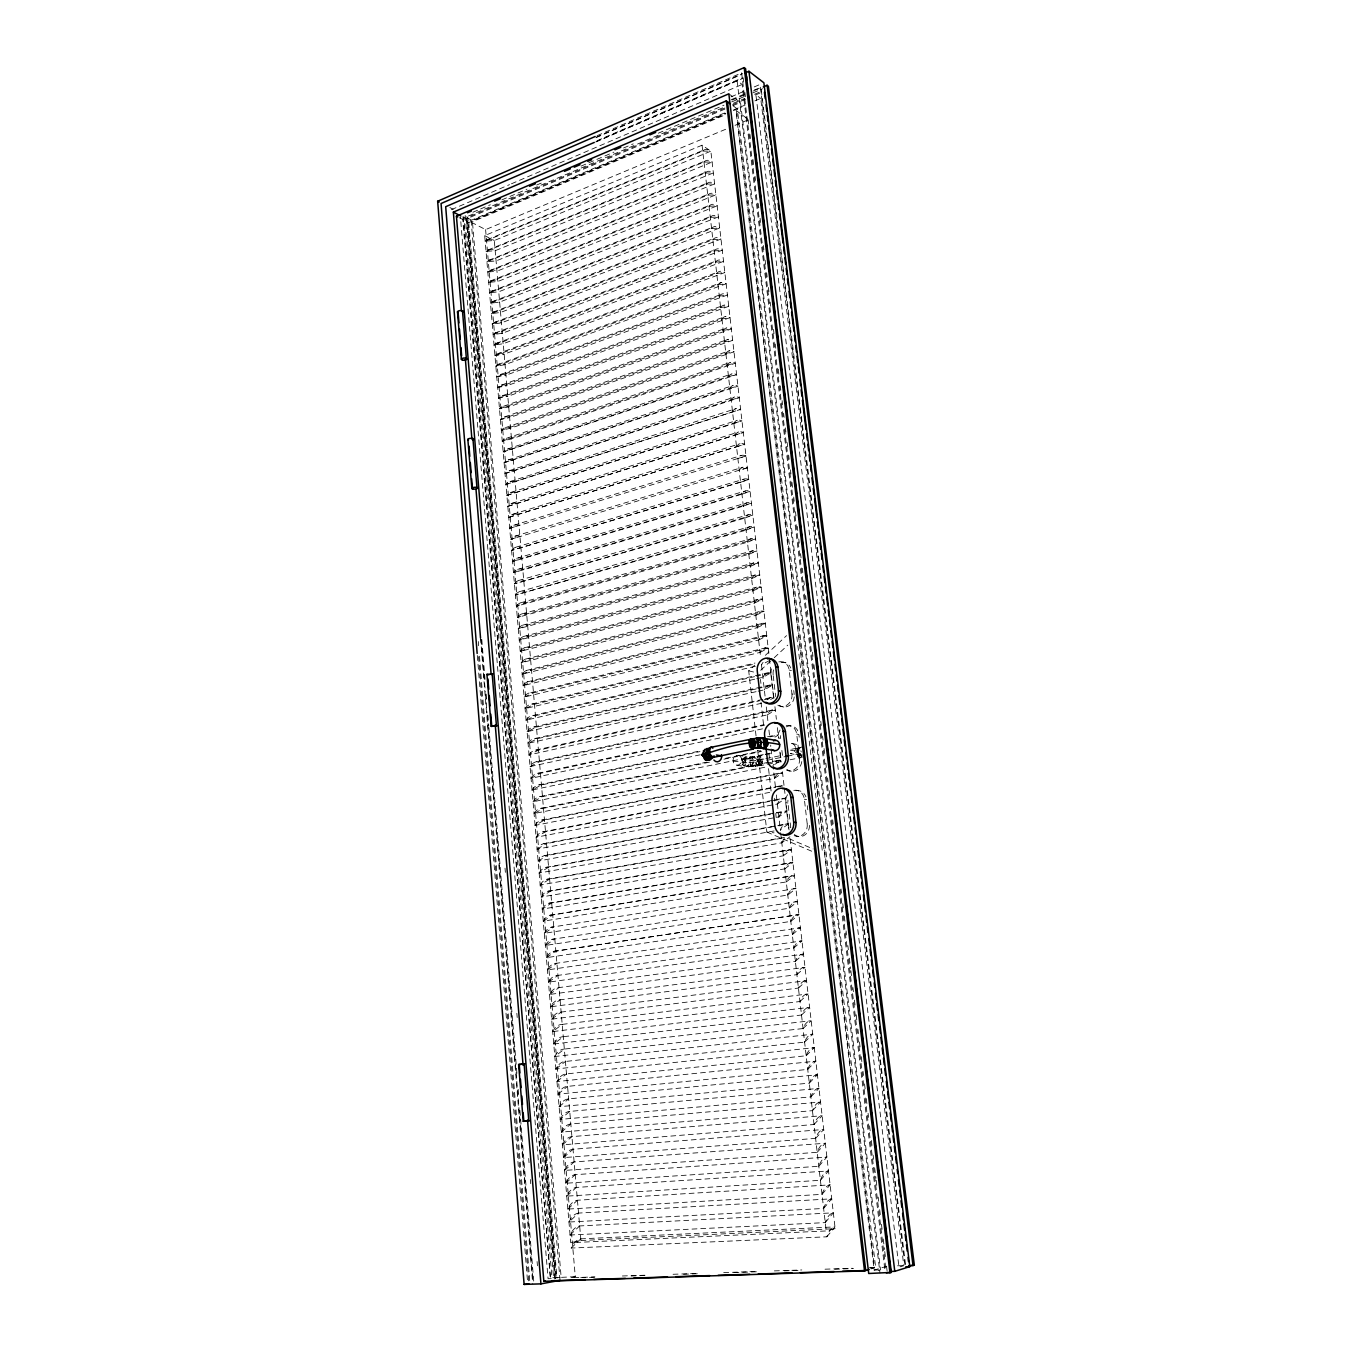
<?xml version="1.0" encoding="UTF-8"?>
<svg xmlns="http://www.w3.org/2000/svg" width="1352" height="1352" viewBox="0 0 1352 1352"><rect width="100%" height="100%" fill="white"/><g stroke="black" fill="none" stroke-linecap="round" stroke-linejoin="round"><path stroke-width="0.75" stroke-dasharray="5 3.75" d="M801.178 756.664L799.623 757.779A5.036 2.349 78.2 0 1 797.714 756.022L796.903 749.042A5.036 2.349 78.2 0 1 798.457 747.926L795.466 747.605A5.104 4.445 -79.8 0 0 789.331 743.921M761.379 765.57L762.697 761.176L760.331 756.157L748.095 758.573L745.29 756.782C733.359 766.601 752.101 769.102 758.827 763.88L757.796 765.942L747.166 766.618L743.245 757.864L744.192 766.314L746.203 757.999L750.191 756.934L757.762 757.931L756.393 764.15L757.796 765.942L765.469 764.742M751.797 760.821L752.253 756.934L755.599 760.585M752.456 766.567L753.115 762.46L755.464 766.432L754.332 764.962L752.456 766.567L750.022 766.33M733.122 761.091L747.318 762.832L748.095 758.573M790.345 750.123L797.815 751.526L801.618 756.292L798.102 752.777L798.102 748.94A5.053 4.411 -79.8 0 1 799.505 746.794M742.434 764.843L743.245 762.612L741.893 759.976M751.239 766.229L749.245 758.472L750.191 756.934L749.785 763.356L751.239 766.229L753.486 760.855L752.253 756.934M803.578 746.034L798.102 748.94L799.454 747.842L797.815 751.526L800.316 755.21L798.102 752.777M762.089 758.692L760.483 761.514L761.937 765.181L758.269 761.852L756.833 757.323L763.12 755.092M797.798 750.225L799.454 747.842M796.514 751.137L800.536 747.149L798.102 751.898L790.447 753.639M826.866 1236.81L834.961 1226.889L580.785 1238.854A25.198 14.162 88.9 0 0 571.203 1248.065L826.866 1236.81A27.479 12.574 85.8 0 1 834.961 1226.889M825.244 1222.614L833.339 1212.828L579.653 1225.943A25.113 14.145 88.6 0 0 570.088 1235.018L825.244 1222.614A27.378 12.557 85.7 0 1 833.339 1212.828M823.621 1208.468L831.717 1198.835L578.538 1213.082L568.972 1222.039L823.621 1208.468A27.277 12.54 85.5 0 1 831.717 1198.835M822.016 1194.357L830.111 1184.876L577.439 1200.238A24.927 14.128 88.2 0 0 567.874 1209.077L822.016 1194.357A27.175 12.54 85.3 0 1 830.111 1184.876M820.41 1180.296L828.506 1170.95L576.324 1187.445A24.843 14.111 87.9 0 0 566.758 1196.148L820.41 1180.296A27.091 12.523 85.1 0 1 828.506 1170.95M818.805 1166.286L826.9 1157.075L575.225 1174.685A24.775 14.095 87.7 0 0 565.66 1183.27L818.805 1166.286A26.989 12.506 84.9 0 1 826.9 1157.075M817.199 1152.31L825.312 1143.251L574.11 1161.959A24.691 14.078 87.4 0 0 564.561 1170.426L817.199 1152.31A26.888 12.489 84.7 0 1 825.312 1143.251M815.611 1138.384L823.723 1129.478L573.011 1149.268A24.606 14.061 87.2 0 0 563.463 1157.633L815.611 1138.384A26.803 12.472 84.5 0 1 823.723 1129.478M814.022 1124.509L822.134 1115.721L571.93 1136.626A24.522 14.044 86.9 0 0 562.381 1144.857L814.022 1124.509A26.719 12.455 84.3 0 1 822.134 1115.721M812.451 1110.668L820.546 1102.032L570.831 1124.002A24.454 14.027 86.6 0 0 561.283 1132.131L812.451 1110.668A26.617 12.438 84.1 0 1 820.546 1102.032M810.862 1096.878L818.974 1088.377L569.75 1111.428L560.201 1119.422L810.862 1096.878A26.533 12.421 83.9 0 1 818.974 1088.377M809.29 1083.121L817.402 1074.755L568.651 1098.889A24.302 13.993 86.1 0 0 559.12 1106.764L809.29 1083.121A26.448 12.405 83.7 0 1 817.402 1074.755M807.736 1069.415L815.831 1061.185L567.57 1086.383A24.218 13.976 85.8 0 0 558.038 1094.157L807.736 1069.415A26.364 12.388 83.5 0 1 815.831 1061.185M806.164 1055.76L814.276 1047.665L566.488 1073.91A24.15 13.959 85.6 0 0 556.973 1081.566L806.164 1055.76A26.279 12.354 83.3 0 1 814.276 1047.665M804.609 1042.122L812.721 1034.179L565.423 1061.472A24.082 13.942 85.3 0 0 555.892 1069.009L804.609 1042.122A26.212 12.337 83.1 0 1 812.721 1034.179M803.054 1028.551L811.166 1020.726L564.342 1049.084L554.827 1056.504L803.054 1028.551A26.127 12.32 82.9 0 1 811.166 1020.726M571.203 1248.065L580.785 1238.854M801.499 1015.014L809.628 1007.324L563.277 1036.714L553.762 1044.014L801.499 1015.014A26.043 12.303 82.7 0 1 809.628 1007.324M570.088 1235.018L579.653 1225.943M799.962 1001.511L808.073 993.957L562.195 1024.393L552.698 1031.576L799.962 1001.511A25.975 12.269 82.5 0 1 808.073 993.957M756.038 735.86L748.704 670.812L754.754 665.184M765.367 655.331L786.56 635.626M760.686 670.271L772.736 659.1M774.24 657.697L787.793 645.141M567.874 1209.077L577.439 1200.238M748.433 765.452L747.166 766.618L749.785 763.356A4.969 4.259 -80.8 0 1 746.372 766.55L744.901 762.697L745.29 756.782A4.969 4.259 -80.8 0 1 749.245 758.472L746.203 757.999M798.424 988.058L806.536 980.639L561.131 1012.09A23.812 13.858 84.2 0 0 551.633 1019.171L798.424 988.058A25.908 12.252 82.2 0 1 806.536 980.639M566.758 1196.148L576.324 1187.445M796.886 974.657L805.015 967.356L560.083 999.838A23.745 13.841 83.9 0 0 550.585 1006.801L796.886 974.657A25.823 12.236 82 0 1 805.015 967.356M565.66 1183.27L575.225 1174.685M564.561 1170.426L574.11 1161.959M795.365 961.289L803.477 954.123L559.018 987.602A23.694 13.824 83.7 0 0 549.537 994.464L795.365 961.289A25.756 12.219 81.8 0 1 803.477 954.123M563.463 1157.633L573.011 1149.268M548.473 982.16L557.953 975.417A23.626 13.79 83.4 0 0 548.473 982.16L793.844 947.955L801.956 940.924L555.25 975.789M562.381 1144.857L571.93 1136.626M561.283 1132.131L570.831 1124.002M547.425 969.908L556.906 963.266A23.559 13.774 83.1 0 0 547.425 969.908L792.323 934.671L800.435 927.759L554.202 963.604M790.802 921.422L798.931 914.645L555.858 951.149A23.508 13.74 82.8 0 0 546.377 957.672L790.802 921.422A25.553 12.134 81.2 0 1 798.931 914.645M559.12 1106.764L568.651 1098.889M545.346 945.471A23.457 13.723 82.6 0 1 554.81 939.048L545.346 945.471L789.298 908.223L797.427 901.564L552.106 939.353M558.038 1094.157L567.57 1086.383M544.298 933.319A23.39 13.689 82.3 0 1 553.762 926.999L544.298 933.319L787.793 895.058L795.922 888.534L551.058 927.269M556.973 1081.566L566.488 1073.91M555.892 1069.009L565.423 1061.472M786.289 881.927L794.418 875.538L552.731 914.983A23.339 13.672 82 0 0 543.267 921.185L786.289 881.927A25.367 12.067 80.6 0 1 794.418 875.538M784.802 868.846L792.914 862.576L551.684 903.001L542.236 909.102L784.802 868.846A25.299 12.033 80.4 0 1 792.914 862.576M783.298 855.799L791.427 849.664L550.653 891.053L541.206 897.035L783.298 855.799A25.232 12.016 80.1 0 1 791.427 849.664M551.633 1019.171L561.131 1012.09M781.659 838.24L549.622 879.121L540.175 885.019L781.811 842.803L789.94 836.77M550.585 1006.801L560.083 999.838M788.47 823.943L780.341 829.841A25.13 11.948 79.7 0 1 788.47 823.943L773.986 826.545M549.537 994.464L559.018 987.602M770.471 814.191L547.56 855.393A23.085 13.537 80.6 0 0 538.13 861.072L778.853 816.912L786.982 811.132L772.533 813.803M777.383 804.017L785.512 798.373L546.546 843.563A23.035 13.503 80.3 0 0 537.116 849.14L777.383 804.017A25.012 11.898 79.3 0 1 785.512 798.373M546.377 957.672L555.858 951.149M774.442 778.363L782.588 772.955L544.501 820.022L535.088 825.396L774.442 778.363A24.911 11.847 78.9 0 1 782.588 772.955M543.267 921.185L552.731 914.983M774.611 764.539L781.118 760.314L766.652 763.238M774.966 737.144L778.211 735.133A24.759 11.745 78.3 0 0 773.614 735.809M774.105 830.956L539.144 873.02L548.591 867.24L771.924 826.917M538.13 861.072L547.56 855.393M767.192 714.921L775.321 710.087L539.448 761.751A22.73 13.283 78.4 0 0 530.052 766.601L767.192 714.921A24.674 11.695 77.9 0 1 775.321 710.087M537.116 849.14L546.546 843.563M770.64 699.508L773.885 697.632L761.615 700.37M769.71 792.373L536.102 837.243L545.515 831.784L775.828 787.236M758.168 691.193L764.319 689.807L772.465 685.21L758.151 688.455M764.759 767.26L534.074 813.566L543.487 808.31L764.59 763.643M756.748 678.721L762.9 677.301L771.029 672.823L756.63 676.152M763.305 754.568L533.06 801.77L542.473 796.615L709.547 762.156M700.319 754.788L532.063 790.024L541.459 784.954L699.981 751.594M769.609 660.469L761.463 664.829A24.505 11.56 77.1 0 1 763.069 662.395M762.494 728.846L531.066 778.296L540.462 773.327L764.438 725.247M760.044 652.408L768.189 648.166L534.479 704.257L525.1 708.617L760.044 652.408A24.454 11.526 76.9 0 1 768.189 648.166M530.052 766.601L539.448 761.751M758.624 640.02L766.77 635.879L533.482 692.849A22.528 13.081 76.8 0 0 524.12 697.125L758.624 640.02A24.42 11.492 76.7 0 1 766.77 635.879M761.632 703.26L529.054 754.94L538.451 750.174L759.554 700.826M756.106 691.666L528.074 743.313L537.454 738.648L756.106 688.928M757.221 627.666L765.35 623.644L532.502 681.476A22.494 13.047 76.5 0 0 523.139 685.65L757.221 627.666A24.387 11.458 76.5 0 1 765.35 623.644M754.686 679.194L527.077 731.719L536.457 727.156L754.568 676.642M755.802 615.346L763.948 611.442L531.522 670.136A22.46 13.013 76.2 0 0 522.159 674.209L755.802 615.346A24.353 11.424 76.3 0 1 763.948 611.442M755.329 666.283L526.097 720.16L535.46 715.698L755.227 663.866M754.399 603.077L762.545 599.274L530.542 658.83L521.196 662.801L754.399 603.077A24.319 11.391 76.1 0 1 762.545 599.274M524.12 697.125L533.482 692.849M753.013 590.824L761.142 587.14L529.562 647.557A22.409 12.945 75.7 0 0 520.216 651.427L753.013 590.824A24.285 11.357 75.9 0 1 761.142 587.14M523.139 685.65L532.502 681.476M751.611 578.622L759.74 575.039L528.598 636.302L519.252 640.087L751.611 578.622A24.252 11.323 75.7 0 1 759.74 575.039M597.128 135.69L741.64 72.873L885.78 1268.649M596.249 137.194L742.637 73.633M596.012 137.65L741.2 74.63M522.159 674.209L531.522 670.136M597.009 140.743L742.163 77.926M596.215 141.605L737.093 80.664L742.13 84.466L885.07 1271.472M595.742 142.011L742.789 78.399M451.382 209.661L509.518 184.632M511.462 183.787L742.13 84.466M730.993 96.871L744.529 91.074M754.213 86.934L760.01 84.449M731.347 99.626L744.884 93.829M754.568 89.705L760.99 87.694L767.683 142.146M731.973 100.082L745.831 94.319M753.25 91.007L761.294 87.728M472.93 212.213L478.726 209.746M480.653 208.918L490.303 204.794M501.896 199.859L526.993 189.162M536.659 185.038L542.456 182.571M581.073 166.11L586.869 163.643M588.796 162.815L613.892 152.117M623.559 147.993L633.209 143.887M658.323 133.189L723.979 105.186M731.702 101.907L745.222 96.144M752.946 92.849L762.596 88.725M750.225 566.454L758.354 562.973L527.618 625.08A22.359 12.861 75.2 0 0 518.289 628.781L750.225 566.454A24.218 11.289 75.5 0 1 758.354 562.973M555.368 1278.637L466.66 216.776L725.568 106.588M733.291 103.293L744.884 98.358M754.551 94.251L762.274 90.956M724.875 108.008L466.913 217.689L472.338 220.494L725.855 113.179M732.632 104.712L746.203 98.933M755.43 94.995L761.26 92.528M462.705 216.945L466.457 218.889L724.959 109.056M732.733 105.743L740.507 102.448L880.524 1269.883L876.586 1271.083M724.554 112.993L467.454 221.897L555.571 1278.502M733.595 109.901L745.205 104.983M754.889 100.893L760.703 98.426L903.812 1265.692L898.979 1267.179L755.903 94.809L760.703 98.426M459.376 217.74L468.755 222.573L725.72 113.838M733.46 110.56L737.313 108.921L875.673 1267.5L870.992 1268.92M560.032 1280.344L471.273 222.218L724.3 115.224M471.273 222.218L485.605 229.603L727.258 128.609M735.049 125.347L748.687 119.652M790.176 838.764L835.164 1228.681L826.207 1230.962L570.73 1242.691L484.692 235.603L702.06 145.205L710.848 151.171L769.136 656.379M520.216 651.427L529.562 647.557M487.041 239.76L704.341 149.802M485.165 241.129L702.736 151.103A23.626 9.903 70.1 0 1 710.848 151.171L494.308 240.521L485.165 241.129A21.885 11.391 68.1 0 1 494.308 240.521L580.921 1240.511L570.73 1242.691M748.839 554.32L756.968 550.957L526.655 613.892L517.326 617.492L748.839 554.32A24.184 11.255 75.3 0 1 756.968 550.957M487.92 250.019L705.592 160.753M486.044 251.404L703.986 162.071L712.098 162.054L495.187 250.711L486.044 251.404A21.885 11.441 68.3 0 1 495.187 250.711M488.799 260.311L706.842 171.721M486.923 261.713L705.237 173.073A23.643 9.988 70.3 0 1 713.349 172.955L496.083 260.936L486.923 261.713A21.885 11.475 68.4 0 1 496.083 260.936M489.678 270.62L708.11 182.74M487.802 272.039L706.505 184.109A23.643 10.022 70.4 0 1 714.616 183.906L496.961 271.194A21.885 11.526 68.6 0 0 487.802 272.039L496.961 271.194M747.453 542.22L755.582 538.958L525.691 602.738L516.363 606.237L747.453 542.22A24.15 11.222 75.1 0 1 755.582 538.958M490.573 280.946L709.377 193.775M488.68 282.399L707.772 195.161L715.884 194.874L497.857 281.469L488.68 282.399A21.902 11.56 68.7 0 1 497.857 281.469M518.289 628.781L527.618 625.08M491.452 291.322L710.645 204.845M489.576 292.793L709.039 206.264L717.152 205.876L498.753 291.779L489.576 292.793A21.902 11.61 68.9 0 1 498.753 291.779M492.348 301.716L711.913 215.948M490.472 303.203L710.307 217.385A23.66 10.14 70.8 0 1 718.419 216.911L499.648 302.104L490.472 303.203A21.902 11.644 69 0 1 499.648 302.104M493.243 312.126L713.197 227.068M491.351 313.63L711.574 228.539L719.703 227.981L500.544 312.464L491.351 313.63A21.902 11.695 69.2 0 1 500.544 312.464M746.067 530.153L754.196 527.01L515.399 595.032L746.067 530.153A24.133 11.188 75 0 1 754.196 527.01M494.139 322.57L714.464 238.239M492.246 324.108L712.859 239.726A23.677 10.224 71 0 1 720.988 239.067L501.44 322.858L492.246 324.108A21.919 11.729 69.4 0 1 501.44 322.858M495.035 333.048L715.749 249.444M493.142 334.603L714.143 250.948A23.694 10.275 71.2 0 1 722.272 250.205L502.352 333.268L493.142 334.603A21.919 11.779 69.5 0 1 502.352 333.268M495.93 343.543L717.033 260.666M494.055 345.115L715.428 262.204L723.557 261.358L503.248 343.712L494.055 345.115A21.936 11.813 69.7 0 1 503.248 343.712M744.698 518.137L752.827 515.095L514.436 583.827L744.698 518.137A24.099 11.154 74.8 0 1 752.827 515.095M496.843 354.072L718.335 271.921M494.95 355.677L716.729 273.493A23.711 10.343 71.4 0 1 724.841 272.546L504.161 354.173A21.936 11.864 69.9 0 0 494.95 355.677L504.161 354.173M497.739 364.634L721.562 282.5M495.846 366.257L718.013 284.799A23.728 10.393 71.6 0 1 726.142 283.768L505.057 364.668L495.846 366.257A21.953 11.898 70.1 0 1 505.057 364.668M500.882 374.386L722.864 293.806M496.759 376.853L719.315 296.156L727.444 295.023L505.969 375.197A21.953 11.948 70.2 0 0 496.759 376.853L505.969 375.197M743.33 506.138L751.458 503.197L522.802 569.445A22.224 12.675 74 0 0 513.49 572.673L743.33 506.138A24.066 11.103 74.6 0 1 751.458 503.197M501.795 384.965L724.165 305.13M497.671 387.483L720.616 307.529L728.745 306.312L506.882 385.743A21.97 11.982 70.4 0 0 497.671 387.483L506.882 385.743M502.707 395.595L725.466 316.503M498.584 398.147L721.917 318.954L730.046 317.635L507.811 396.322A21.97 12.033 70.6 0 0 498.584 398.147L507.811 396.322M796.903 749.042L798.626 748.433L796.582 752.388L799.488 755.802L797.714 756.022L801.668 756.444M503.62 406.242L726.784 327.894M499.496 408.845L723.236 330.395A23.778 10.546 72.1 0 1 731.347 328.975L508.724 406.918L499.496 408.845A21.987 12.067 70.8 0 1 508.724 406.918M741.961 494.19L750.09 491.351L521.838 558.41A22.207 12.641 73.8 0 0 512.543 561.553L741.961 494.19A24.049 11.069 74.4 0 1 750.09 491.351M504.533 416.906L728.086 339.335M500.409 419.559L724.537 341.87L732.666 340.366L509.653 417.565A22.004 12.117 71 0 0 500.409 419.559L509.653 417.565M513.49 572.673L522.802 569.445M505.445 427.621L729.404 350.793M501.322 430.308L725.855 353.396L733.984 351.774L510.566 428.229L501.322 430.308A22.004 12.151 71.2 0 1 510.566 428.229M506.375 438.352L730.722 362.285M502.251 441.09L727.173 364.939A23.812 10.664 72.6 0 1 735.302 363.232L511.495 438.91A22.021 12.202 71.4 0 0 502.251 441.09L511.495 438.91M512.543 561.553L521.838 558.41M507.304 449.101L732.057 373.811M503.164 451.889L728.508 376.515A23.829 10.698 72.8 0 1 736.637 374.707L503.164 451.889A22.038 12.236 71.6 0 1 512.425 449.625M740.592 482.258L748.721 479.537L511.597 550.45L740.592 482.258A24.015 11.036 74.2 0 1 748.721 479.537M508.234 459.9L733.375 385.371M504.093 462.722L729.827 388.125A23.846 10.731 72.9 0 1 737.955 386.216L504.093 462.722A22.055 12.286 71.8 0 1 513.354 460.373M509.163 470.716L734.711 396.964M505.023 473.589L731.162 399.769A23.863 10.782 73.1 0 1 739.29 397.758L505.023 473.589A22.071 12.32 72 0 1 514.284 471.155M510.093 481.565L736.046 408.608M505.952 484.472L740.626 409.352L505.952 484.472A22.071 12.354 72.2 0 1 515.23 481.954M747.369 467.758L739.24 470.378A23.998 11.002 74.1 0 1 747.369 467.758L510.65 539.38A22.173 12.557 73.3 0 1 519.945 536.423L510.65 539.38M511.022 492.432L737.381 420.269M506.882 495.39L733.832 423.176A23.913 10.85 73.4 0 1 741.961 420.962L506.882 495.39A22.088 12.405 72.4 0 1 516.16 492.787M511.969 503.333L738.733 431.964M507.828 506.341L735.184 434.922A23.93 10.884 73.6 0 1 743.313 432.606L507.828 506.341A22.105 12.438 72.6 0 1 517.106 503.654M512.898 514.267L740.068 443.693M508.758 517.326L736.519 446.701A23.947 10.917 73.7 0 1 744.665 444.284L508.758 517.326A22.122 12.489 72.9 0 1 518.053 514.554M509.704 528.345L518.999 525.472A22.156 12.523 73.1 0 0 509.704 528.345L746.017 455.996L737.871 458.514A23.964 10.968 73.9 0 1 746.017 455.996M513.845 525.235L741.42 455.455M747.098 118.486L735.894 110.323L874.152 1270.086L887.098 1266.148M514.791 536.237L742.772 467.251M515.737 547.256L744.141 479.081M736.519 446.701L744.665 444.284M516.684 558.308L745.493 490.962M517.647 569.395L746.862 502.86M518.593 580.498L748.231 514.791M735.184 434.922L743.313 432.606M519.557 591.635L749.616 526.773M799.623 757.779L803.646 756.664M520.52 602.823L750.985 538.772M521.483 614.011L752.371 550.822M733.832 423.176L741.961 420.962M522.447 625.249L753.757 562.888M523.41 636.522L755.16 575.006M524.39 647.811L756.545 587.157M525.353 659.134L757.948 599.342M526.334 670.491L759.351 611.56M527.314 681.881L762.967 623.255M731.162 399.769L739.29 397.758M530.812 692.647L764.37 635.524M571.457 1277.606L575.276 1276.694L485.605 229.603M531.809 704.071L765.79 647.828M575.276 1276.694L551.954 1277.792L463.888 216.844M463.195 216.996L550.467 1278.789L462.671 218.737M555.097 1277.691L561.148 1277.251L472.338 220.494M532.789 715.529L754.991 663.055M729.827 388.125L737.955 386.216M533.787 727.004L768.646 672.552M534.784 738.53L770.065 684.957M535.781 750.09L763.305 699.237M765.35 698.781L771.502 697.412M728.508 376.515L736.637 374.707M536.778 761.666L772.938 709.901M537.775 773.276L764.1 724.638M727.173 364.939L735.302 363.232M538.772 784.937L699.559 751.053M767.581 736.722L775.828 734.981M769.981 736.857L778.211 735.133M539.786 796.615L707.062 762.089M725.652 758.252L760.753 751.002M723.979 759.182L761.108 751.526M765.367 754.146L771.536 752.878M765.164 754.669L771.282 753.419M791.714 749.228L797.849 747.977M763.846 759.063L753.486 760.855L741.64 759.334M765.891 758.641L782.25 755.312M766.787 760.348L785.157 756.63M787.202 756.207L801.482 753.317M540.8 808.327L778.735 760.23M767.513 764.319L781.828 761.446M790.007 759.79L800.232 757.728M541.814 820.072L780.188 772.905M542.828 831.852L781.659 785.613M777.873 786.847L784.042 785.647A24.961 11.864 79.1 0 0 779.445 786.56M543.842 843.665L772.803 800.316M774.865 799.928L783.129 798.373M544.873 855.512L774.257 813.076M776.318 812.687L784.599 811.166M545.887 867.376L775.71 825.869M777.789 825.497L786.07 823.993M546.918 879.29L787.557 836.871M723.236 330.395L731.347 328.975M547.949 891.238L789.044 849.766M548.98 903.221L790.531 862.728M550.027 915.219L792.018 875.707M762.697 761.176L747.318 762.832M553.154 951.453L796.531 914.915M718.013 284.799L726.142 283.768M716.729 273.493L724.841 272.546M714.143 250.948L722.272 250.205M712.859 239.726L720.988 239.067M710.307 217.385L718.419 216.911M580.921 1240.511L835.164 1228.681M897.576 1265.793L903.863 1265.59M573.856 1277.606L594.965 1276.896M622.393 1275.984L645.614 1275.206M673.059 1274.277L698.376 1273.432M723.709 1272.587L757.475 1271.455M774.358 1270.897L801.804 1269.967M825.024 1269.19L852.453 1268.277M869.353 1267.72L875.673 1267.5M551.227 1278.62L548.067 1278.722L460.424 217.047M580.752 1277.657L595.438 1277.167M631.114 1275.984L645.8 1275.494M683.554 1274.226L698.24 1273.736M733.916 1272.553L757.002 1271.776M784.278 1270.863L801.06 1270.305M834.623 1269.19L853.518 1268.565M870.299 1267.99L874.49 1267.855L736.147 108.076M874.152 1270.086L880.524 1269.883M706.505 184.109L714.616 183.906M705.237 173.073L713.349 172.955M702.736 151.103L710.848 151.171M796.582 836.297L798.812 836.55M757.678 750.394L766.871 832.055L774.071 832.849M787.574 794.689A10.748 9.38 -83.1 0 0 785.715 802.649L788.486 827.238L790.734 827.492L787.946 802.97A10.731 9.363 -83.2 0 1 787.962 800.181M793.793 790.362A10.748 9.38 -83.1 0 1 804.356 799.201L807.212 823.926L809.425 824.196A10.765 9.413 -84.8 0 1 804.778 835.046A10.765 9.413 -84.8 0 1 794.317 834.522M785.715 802.649L787.946 802.97M804.356 799.201L806.569 799.522M796.243 790.261L798.474 790.599M736.789 765.181L745.256 766.601M789.027 770.86L791.275 771.231M737.955 755.244L746.405 756.731M757.695 750.546L761.277 751.205M786.222 725.568A10.647 9.244 -79 0 1 796.683 734.035L799.539 758.371L801.77 758.776M791.613 743.448L799.066 744.901M796.683 734.035L798.914 734.491L799.387 738.547M788.638 725.416L790.886 725.889M781.557 706.521L783.805 707.028M778.803 661.872A10.562 9.109 -75.3 0 1 789.162 670.017L791.968 693.965L794.199 694.505A10.579 9.16 -76.7 0 1 789.653 705.305A10.579 9.16 -76.7 0 1 779.411 705.271M748.704 670.812L755.869 672.603M771.519 668.834A10.562 9.109 -75.3 0 0 770.893 674.226L773.141 674.8L775.659 696.601M789.162 670.017L791.393 670.592M783.535 662.176L785.765 662.767M804.727 755.734L798.694 753.892A5.053 4.411 -79.8 0 0 801.635 755.65L790.447 753.588A5.104 4.445 -79.8 0 0 795.466 747.605M788.943 838.629L813.228 848.988M766.871 832.055L813.786 852.115M484.692 235.603L494.308 240.521M449.878 207.566L453.275 209.323M466.66 216.776L467.741 217.334L556.247 1277.42M733.274 105.963L737.313 108.921M728.846 93.829L740.507 102.448M796.818 753.689L799.488 755.802M762.646 763.559L760.483 761.514L760.973 756.748L758.269 761.852L757.796 765.942L755.024 762.342L754.264 758.202M800.857 750.783L801.246 752.016M767.936 144.241L772.82 184.041M773.074 186.12L779.512 238.476M779.766 240.571L794.689 362.049M794.942 364.144L806.519 458.379M806.772 460.474L905.789 1266.773M760.365 87.221L904.911 1264.88M743.144 77.824L743.634 82.016M744.901 92.494L745.408 96.702M748.197 119.753L748.704 123.945M749.971 134.423L750.478 138.614M752.996 159.57L753.757 165.857M755.024 176.335L755.531 180.526M758.303 203.594L758.81 207.785M760.077 218.263L760.585 222.455M763.373 245.506L763.88 249.697M765.131 260.175L765.638 264.367M766.652 272.749L767.159 276.94M768.426 287.418L768.933 291.626M770.201 302.104L770.708 306.296M773.479 329.347L773.986 333.538M775.254 344.016L775.761 348.208M778.296 369.164L779.039 375.45M780.307 385.928L780.814 390.136M782.081 400.615L782.588 404.806M783.602 413.188L784.109 417.379M785.377 427.857L785.867 432.048M787.134 442.526L787.641 446.718M788.655 455.1L789.162 459.291M790.43 469.769L790.937 473.96M791.951 482.343L792.694 488.647M793.708 497.029L794.215 501.22M795.483 511.698L795.99 515.889M797.257 526.367L797.764 530.559M798.778 538.941L799.285 543.132M800.536 553.61L801.043 557.801M802.311 568.279L802.818 572.471M803.832 580.853L804.339 585.061M805.606 595.539L806.113 599.73M807.364 610.208L807.871 614.399M808.885 622.782L809.392 626.973M810.659 637.451L811.166 641.642M812.434 652.12L812.941 656.312M813.938 664.694L814.698 670.981M815.712 679.363L816.219 683.571M817.233 691.954L817.994 698.24M819.008 706.623L819.768 712.91M820.765 721.292L821.272 725.483M822.54 735.961L823.047 740.152M824.061 748.535L824.821 754.822M825.835 763.204L826.342 767.395M827.61 777.873L828.1 782.081M829.114 790.464L829.875 796.75M830.888 805.133L831.395 809.324M832.663 819.802L833.17 823.993M834.184 832.376L834.928 838.663M835.942 847.045L836.449 851.236M837.716 861.714L838.223 865.905M839.237 874.288L839.998 880.591M841.012 888.974L841.519 893.165M842.769 903.643L843.276 907.834M844.29 916.217L845.051 922.503M846.065 930.886L846.572 935.077M847.839 945.555L848.346 949.746M849.343 958.129L850.611 968.607M850.864 970.702L851.878 979.101M852.892 987.484L853.399 991.675M854.413 1000.058L855.174 1006.344M856.171 1014.727L856.931 1021.013M857.945 1029.396L858.452 1033.587M859.466 1041.969L860.227 1048.256M861.241 1056.639L862.001 1062.926M862.998 1071.308L863.505 1075.516M864.519 1083.898L865.28 1090.185M866.294 1098.568L867.054 1104.854M868.068 1113.237L868.576 1117.428M869.589 1125.81L870.333 1132.097M871.347 1140.48L872.108 1146.766M873.122 1155.149L873.629 1159.34M874.643 1167.722L875.91 1178.217M876.164 1180.313L877.161 1188.695M878.175 1197.078L878.682 1201.269M879.696 1209.651L880.456 1215.938M881.47 1224.321L882.231 1230.607M883.245 1238.99L884.495 1249.468M884.749 1251.563L885.509 1257.85M886.523 1266.233L887.284 1272.536M737.093 80.664L879.966 1273.043M796.835 636.775L822.557 852.977M793.742 690.517L794.199 694.505M807.279 805.691L807.769 809.797M781.878 750.428L782.808 758.472M769.372 658.475L773.969 698.308M774.933 706.69L776.386 719.281M777.366 727.663L778.566 738.141M780.256 752.81L781.236 761.21M782.436 771.688L784.126 786.357M784.38 788.453L789.213 830.381M770.893 674.226L773.631 698.054M779.851 752.016L781.017 762.106M702.06 145.205L760.534 656.649M761.497 665.032L765.333 698.562M766.28 706.944L767.97 721.613M768.916 730.012L769.643 736.299M771.079 748.873L772.752 763.542M775.389 786.594L772.989 765.638A24.86 11.813 78.7 0 1 781.118 760.314M776.352 794.976L780.425 830.618M780.662 832.714L826.207 1230.962M760.466 679.397L760.923 683.402M768.984 754.01L769.457 758.083M760.973 702.144L763.829 727.19M768.544 768.629L771.147 791.579M775.744 813.481L776.2 817.622M468.755 222.573L556.973 1278.164M466.457 218.889L554.895 1280.513M465.206 215.509L553.543 1277.42M505.023 868.153L505.378 872.361M516.853 1013.307L517.208 1017.515M528.683 1158.461L529.038 1162.669M530.407 1179.502L530.745 1183.71M537.082 1261.551L537.437 1265.759M481.785 639.496L485.03 679.431M486.213 694.151L486.72 700.454M487.92 715.174L488.765 725.686M488.934 727.782L516.329 1066.221M516.498 1068.333L517.174 1076.733M518.188 1089.357L518.881 1097.756M519.895 1110.364L533.854 1282.744M481.058 639.344L485.317 691.937M485.486 694.032L487.007 712.96M487.176 715.073L532.925 1280.817M480.535 638.076L532.722 1284.028M478.287 641.524L478.625 645.732M479.47 656.244L529.747 1280.919M478.54 656.649L528.784 1281.797M477.324 655.551L527.415 1279.989M568.972 1222.039A25.029 14.128 88.4 0 1 578.538 1213.082M560.201 1119.422A24.37 14.01 86.4 0 1 569.75 1111.428M554.827 1056.504A24.015 13.926 85 0 1 564.342 1049.084M553.762 1044.014A23.947 13.909 84.8 0 1 563.277 1036.714M552.698 1031.576A23.88 13.875 84.5 0 1 562.195 1024.393M793.844 947.955A25.688 12.185 81.6 0 1 801.956 940.924M792.323 934.671A25.62 12.168 81.4 0 1 800.435 927.759M789.298 908.223A25.485 12.117 81 0 1 797.427 901.564M787.793 895.058A25.418 12.084 80.8 0 1 795.922 888.534M542.236 909.102A23.288 13.638 81.7 0 1 551.684 903.001M541.206 897.035A23.238 13.621 81.4 0 1 550.653 891.053M781.811 842.803A25.181 11.982 79.9 0 1 785.343 837.919M540.175 885.019A23.187 13.588 81.1 0 1 549.622 879.121M539.144 873.02A23.136 13.554 80.9 0 1 548.591 867.24M778.853 816.912A25.063 11.931 79.5 0 1 786.982 811.132M536.102 837.243A22.984 13.469 80 0 1 545.515 831.784M535.088 825.396A22.95 13.452 79.7 0 1 544.501 820.022M534.074 813.566A22.899 13.419 79.5 0 1 543.487 808.31M533.06 801.77A22.866 13.385 79.2 0 1 542.473 796.615M532.063 790.024A22.815 13.351 78.9 0 1 541.459 784.954M531.066 778.296A22.781 13.317 78.6 0 1 540.462 773.327M767.345 699.812A24.623 11.661 77.7 0 1 773.885 697.632M529.054 754.94A22.697 13.25 78.1 0 1 538.451 750.174M764.319 689.807A24.59 11.627 77.5 0 1 772.465 685.21M528.074 743.313A22.663 13.216 77.8 0 1 537.454 738.648M762.9 677.301A24.539 11.593 77.3 0 1 771.029 672.823M527.077 731.719A22.629 13.182 77.6 0 1 536.457 727.156M526.097 720.16A22.595 13.148 77.3 0 1 535.46 715.698M525.1 708.617A22.561 13.114 77 0 1 534.479 704.257M521.196 662.801A22.426 12.979 76 0 1 530.542 658.83M519.252 640.087A22.376 12.912 75.5 0 1 528.598 636.302M517.326 617.492A22.325 12.827 75 0 1 526.655 613.892M516.363 606.237A22.291 12.793 74.7 0 1 525.691 602.738M515.399 595.032A22.274 12.759 74.5 0 1 524.711 591.601M514.436 583.827A22.257 12.726 74.2 0 1 523.765 580.515M511.597 550.45A22.19 12.607 73.5 0 1 520.892 547.391M732.497 411.464A23.88 10.816 73.2 0 1 740.626 409.352M725.855 353.396A23.795 10.613 72.4 0 1 733.984 351.774M724.537 341.87A23.778 10.579 72.3 0 1 732.666 340.366M721.917 318.954A23.761 10.495 72 0 1 730.046 317.635M720.616 307.529A23.745 10.461 71.9 0 1 728.745 306.312M719.315 296.156A23.728 10.427 71.7 0 1 727.444 295.023M715.428 262.204A23.694 10.309 71.3 0 1 723.557 261.358M711.574 228.539A23.677 10.191 70.9 0 1 719.703 227.981M709.039 206.264A23.66 10.106 70.7 0 1 717.152 205.876M707.772 195.161A23.643 10.072 70.5 0 1 715.884 194.874M703.986 162.071A23.626 9.954 70.2 0 1 712.098 162.054M807.212 823.926A10.782 9.43 -84.7 0 1 803.578 833.998A10.782 9.43 -84.7 0 1 794.199 835.637M789.129 829.925A10.782 9.43 -84.7 0 1 788.486 827.238M796.024 790.7A10.731 9.363 -83.2 0 1 805.927 796.835M739.037 755.514A5.002 4.276 -80.8 0 1 740.541 763.407A5.002 4.276 -80.8 0 1 733.561 762.731A5.002 4.276 -80.8 0 1 736.84 755.295M791.968 693.965A10.596 9.16 -76.7 0 1 787.422 704.781A10.596 9.16 -76.7 0 1 777.147 704.764M799.539 758.371A10.681 9.295 -80.5 0 1 795.956 768.409A10.681 9.295 -80.5 0 1 786.678 770.251M780.07 729.995A10.647 9.244 -79 0 0 778.228 737.905L780.493 738.344A10.63 9.244 -79 0 1 780.493 735.606M781.05 662.463A10.546 9.092 -75.3 0 1 790.768 668.006M773.141 674.8A10.546 9.092 -75.3 0 1 773.767 669.409M786.12 726.903A10.63 9.244 -79 0 1 798.272 731.855M801.77 761.565A10.664 9.295 -80.6 0 1 796.091 770.285A10.664 9.295 -80.6 0 1 786.83 769.339M774.341 801.06A10.85 9.43 -83.1 0 1 774.358 798.255M770.758 746.456A5.188 4.478 -79.8 0 1 770.758 745.104M759.655 755.869L758.269 761.852L760.753 765.621A4.969 2.4 78.3 0 1 757.695 760.314L754.146 756.681L757.762 757.931A4.969 2.4 78.3 0 1 759.655 755.869"/><path stroke-width="1.5" d="M775.811 740.389L761.497 737.888L753.655 738.682L754.382 742.721L752.388 749.177A5.239 2.552 78 0 0 754.095 748.011L754.382 742.721L750.563 738.952C747.707 741.521 749.109 747.487 752.388 749.177L754.653 747.656L756.022 742.468L753.655 738.682L710.73 747.352L705.964 752.844L707.789 757.509L708.533 758.557L714.262 756.292A5.171 2.619 78.1 0 1 712.504 757.458L707.789 757.509L703.564 753.537L704.764 749.566L711.405 747.318A5.171 2.619 78.1 0 1 712.842 748.231M710.73 747.352L705.964 752.844L711.067 756.545L707.586 752.371L710.121 747.757L709.462 753.25L712.504 757.458L705.964 752.844L706.842 748.535M759.892 746.693A5.239 4.512 -79.7 0 0 764.083 748.45L764.1 738.124L767.108 739.933L766.246 747.284L764.083 748.45L759.892 746.693L758.32 748.315L754.653 747.656M757.238 738.834L758.607 738.344L757.255 748.231L759.402 746.912L761.193 742.147L759.655 737.871L756.123 738.091L759.402 746.912L762.646 747.943M764.1 738.124L767.091 746.287L768.004 743.735L767.108 739.933M754.399 747.031L754.095 748.011L760.804 748.011L761.193 742.147L758.607 738.344M703.817 756.038L701.722 755.109L704.764 749.566M749.785 746.186L750.952 743.262L749.515 740.051L752.76 742.975L751.678 748.873L754.382 742.721L751.222 738.902A5.239 2.552 78 0 1 752.642 739.848M709.327 749.43L707.586 752.371L709.868 754.517M758.32 748.315L759.402 746.912M705.812 759.486L709.023 760.331A5.138 4.343 -80.7 0 0 712.504 757.035L708.87 759.148L705.592 758.742L703.108 753.926L708.533 758.557L704.274 758.709L705.237 759.655L708.87 759.148L711.507 755.971M491.148 726.176L497.029 725.821L491.165 726.311L486.94 674.361L492.77 673.887L491.705 674.58M701.722 755.109C725.821 747.217 753.791 738.158 779.698 744.597M708.87 759.148L710.898 757.627L705.592 758.742M560.032 1280.344L540.935 1283.876L524.12 1284.4L437.659 201.245L744.192 67.6L745.56 68.648L891.34 1272.401L868.711 1273.499L728.846 93.829L453.359 212.129L461.438 310.892M595.201 136.518L441.056 203.51L477.155 653.438M745.087 72.957L748.957 71.267L763.88 82.793L909.812 1266.638L894.771 1271.336L890.714 1271.455L888.94 1256.785M594.288 142.433L445.687 206.721L480.535 638.076M869.235 1269.443L864.519 1270.88L543.842 1281.307L456.435 216.236L726.311 100.876L730.384 103.85M467.471 212.771L471.358 211.115M494.629 201.178L500.46 198.693M529.562 186.255L535.392 183.771M564.494 171.349L570.324 168.865M574.194 167.209L580.025 164.724M587.782 161.395L591.669 159.739M614.957 149.802L620.771 147.317M649.873 134.896L655.703 132.411M763.221 86.9L767.091 85.261L768.392 86.258L914.341 1265.235L909.034 1265.776L914.341 1265.235M706.792 760.111L702.753 755.565L705.237 759.655L712.504 757.035M886.287 1272.84L891.34 1272.401M524.12 1284.4L528.953 1283.91L527.753 1284.197M543.842 1281.307L545.262 1280.969M713.18 757.407L753.047 749.126M714.262 756.292L707.789 757.509L712.386 756.681M526.705 1121.011L529.376 1120.707L523.241 1121.332L518.627 1064.531L524.728 1063.939L522.075 1064.142M523.241 1121.315L525.911 1121.011M521.28 1064.328L518.627 1064.548M703.31 750.816L704.291 750.732M905.789 1266.773L909.812 1266.638M551.582 1280.75L585.315 1279.651M593.748 1279.381L625.368 1278.35M633.801 1278.079L667.533 1276.981M675.966 1276.694L709.699 1275.595M718.132 1275.325L749.768 1274.294M758.202 1274.023L791.934 1272.908M800.367 1272.638L834.1 1271.539M842.533 1271.269L865.719 1270.508L727.494 101.755M488.799 674.902L486.94 674.361M795.973 822.54L793.1 797.562L790.835 797.241A10.884 9.447 -83.1 0 0 780.222 788.284A10.884 9.447 -83.1 0 0 772.043 800.756L774.831 825.616A10.917 9.498 -84.6 0 0 785.478 834.742A10.917 9.498 -84.6 0 0 793.692 822.253L795.973 822.54A10.9 9.481 -84.7 0 1 792.306 832.714A10.9 9.481 -84.7 0 1 782.876 834.37M716.374 754.991L721.681 755.903M765.976 747.47L767.361 759.706A10.816 9.363 -80.5 0 0 777.924 768.443A10.816 9.363 -80.5 0 0 786.036 755.92L788.317 756.326A10.799 9.363 -80.5 0 1 783.687 767.294A10.799 9.363 -80.5 0 1 773.26 767.04M705.237 759.655L709.023 760.331M762.883 748.518L774.628 750.664M765.046 739.307L764.573 735.218A10.782 9.312 -79.1 0 1 772.668 722.728A10.782 9.312 -79.1 0 1 783.18 731.297L785.461 731.753L788.317 756.326M778.465 690.754A10.731 9.227 -76.7 0 1 770.437 703.293A10.731 9.227 -76.7 0 1 759.993 694.911L757.238 670.795A10.698 9.177 -75.4 0 1 765.249 658.272A10.698 9.177 -75.4 0 1 775.642 666.502L778.465 690.754L780.746 691.294A10.698 9.227 -76.7 0 1 776.166 702.229A10.698 9.227 -76.7 0 1 765.823 702.195M775.642 666.502L777.941 667.094L780.746 691.294M456.435 216.236L457.77 216.911M453.359 212.129L460.846 215.982M437.659 201.245L439.214 202.039M746.659 76.726L746.541 80.444M749.211 741.031L750.952 743.262L750.326 747.318L752.76 742.975L750.563 738.952M704.443 757.475L705 758.59M767.683 745.07L766.263 739.02L765.215 748.028L762.917 738.192A5.239 4.512 -79.7 0 0 761.767 738.615M767.091 85.261L913.022 1265.641M764.455 92.24L765.232 98.527M766.009 104.814L766.787 111.101M767.294 115.292L768.071 121.579M768.595 125.77L770.91 144.63M771.434 148.821L772.212 155.108M772.719 159.299L773.496 165.586M774.02 169.777L774.78 176.064M775.304 180.255L776.082 186.542M776.589 190.733L777.62 199.116M778.144 203.307L778.921 209.594M779.428 213.785L780.205 220.072M780.729 224.263L783.045 243.123M783.568 247.315L784.346 253.601M784.853 257.793L785.63 264.079M786.154 268.271L786.915 274.557M787.439 278.749L788.216 285.035M788.993 291.322L789.754 297.609M790.278 301.8L791.055 308.087M791.562 312.278L793.894 331.139M794.401 335.33L795.179 341.617M795.703 345.808L796.48 352.095M796.987 356.286L797.764 362.573M798.288 366.764L799.049 373.051M799.826 379.337L800.604 385.624M801.128 389.815L801.888 396.102M802.412 400.293L806.029 429.632M806.536 433.823L807.313 440.11M807.837 444.301L808.614 450.588M809.121 454.779L809.899 461.066M810.406 465.257L811.183 471.544M811.96 477.831L812.738 484.117M813.245 488.309L814.022 494.595M814.546 498.787L816.861 517.647M817.385 521.838L818.163 528.125M818.67 532.316L819.447 538.603M819.971 542.794L820.732 549.081M821.255 553.272L822.033 559.559M822.81 565.846L823.571 572.133M824.095 576.324L824.872 582.611M825.379 586.802L826.157 593.089M826.68 597.28L827.711 605.662M828.218 609.853L828.996 616.14M829.52 620.331L830.297 626.618M830.804 630.809L831.581 637.096M832.105 641.287L832.866 647.574M833.39 651.765L834.421 660.148M834.944 664.339L835.705 670.626M836.229 674.817L837.006 681.104M837.513 685.295L838.291 691.582M838.815 695.773L839.845 704.155M840.352 708.347L841.13 714.633M841.654 718.825L842.431 725.111M842.938 729.303L843.716 735.589M844.24 739.781L845 746.067M845.777 752.354L846.555 758.641M847.079 762.832L847.839 769.119M848.363 773.31L849.14 779.597M849.647 783.788L850.425 790.075M851.202 796.362L851.98 802.649M852.487 806.84L853.264 813.127M853.788 817.318L854.565 823.605M855.072 827.796L855.85 834.083M856.357 838.274L857.405 846.656M857.912 850.847L858.689 857.134M859.196 861.325L859.973 867.612M860.497 871.803L861.275 878.09M861.782 882.281L862.559 888.568M863.337 894.855L864.114 901.142M864.621 905.333L865.398 911.62M865.922 915.811L866.683 922.098M867.207 926.289L867.984 932.576M868.761 938.863L869.539 945.149M870.046 949.341L870.823 955.627M871.33 959.819L872.108 966.105M872.631 970.297L873.409 976.583M874.169 982.87L874.693 987.061M875.471 993.348L876.248 999.635M876.755 1003.826L877.533 1010.113M878.056 1014.304L878.817 1020.591M879.594 1026.878L880.372 1033.165M880.896 1037.356L881.656 1043.643M882.18 1047.834L882.957 1054.121M883.464 1058.312L884.242 1064.599M884.766 1068.79L885.543 1075.077M886.304 1081.363L887.081 1087.65M887.605 1091.841L888.382 1098.128M888.889 1102.319L889.667 1108.606M890.191 1112.797L891.221 1121.18M891.728 1125.371L892.506 1131.658M893.03 1135.849L893.79 1142.136M894.314 1146.327L895.092 1152.614M895.599 1156.805L896.376 1163.092M897.153 1169.379L897.677 1173.57M898.438 1179.857L899.215 1186.143M899.739 1190.335L900.517 1196.621M901.023 1200.813L901.801 1207.099M902.578 1213.386L903.356 1219.673M903.863 1223.864L904.64 1230.151M905.147 1234.342L905.924 1240.629M906.448 1244.82L907.226 1251.107M908.003 1257.394L908.51 1261.585M748.957 71.267L894.771 1271.336M747.048 84.635L750.597 113.99M751.104 118.182L754.669 147.537M755.177 151.728L755.937 158.032M756.444 162.223L758.726 181.084M759.232 185.292L762.782 214.647M763.288 218.838L766.854 248.193M767.361 252.385L770.91 281.74M771.417 285.931L772.178 292.218M772.685 296.426L774.966 315.286M775.473 319.478L776.234 325.781M776.741 329.972L779.039 348.833M779.546 353.041L780.307 359.328M780.814 363.519L783.095 382.396M783.602 386.587L787.151 415.943M787.658 420.134L788.419 426.421M788.926 430.612L792.492 459.967M792.999 464.175L793.759 470.462M794.266 474.653L796.548 493.531M797.055 497.722L797.815 504.009M798.322 508.2L800.604 527.077M801.111 531.268L808.733 594.17M809.24 598.361L812.789 627.717M813.296 631.908L814.056 638.212M814.563 642.403L816.861 661.28M817.368 665.471L818.129 671.758M818.636 675.949L820.918 694.827M821.424 699.018L824.973 728.373M825.481 732.564L829.046 761.92M829.553 766.111L830.314 772.398M830.821 776.606L833.102 795.466M833.609 799.657L834.37 805.961M834.877 810.152L835.637 816.439M836.144 820.63L837.158 829.029M837.665 833.221L838.426 839.507M838.933 843.699L841.214 862.576M841.738 866.767L842.499 873.054M843.006 877.245L845.287 896.122M845.794 900.314L846.555 906.601M847.062 910.792L849.343 929.669M849.85 933.86L850.611 940.147M851.118 944.355L853.399 963.216M853.906 967.407L854.684 973.71M855.191 977.902L855.951 984.188M856.458 988.38L858.74 1007.257M859.247 1011.448L860.007 1017.735M860.514 1021.926L862.796 1040.803M863.303 1044.995L866.869 1074.35M867.376 1078.541L870.925 1107.896M871.432 1112.104L872.192 1118.391M872.699 1122.582L874.981 1141.46M875.488 1145.651L876.248 1151.938M876.755 1156.129L877.516 1162.416M878.023 1166.624L879.037 1175.006M879.561 1179.197L880.321 1185.484M880.828 1189.676L883.109 1208.553M883.616 1212.744L887.166 1242.099M887.673 1246.291L888.433 1252.594M744.192 67.6L889.971 1272.823M726.311 100.876L864.519 1270.88M783.18 731.297L786.036 755.92M790.835 797.241L793.692 822.253M462.485 310.909L466.355 358.297M468.485 440.076A2.873 0.98 -4 0 1 468.89 438.656A2.873 0.98 -4 0 1 472.93 438.555L476.935 487.48M492.162 673.634L496.404 725.449M524.12 1063.973L528.767 1120.791M465.375 359.226L471.899 439.079M476.022 489.508L491.131 674.445M495.255 724.875L523.072 1065.308M527.533 1119.946L540.935 1283.876M458.125 312.599L458.97 322.891M459.46 329.06L460.305 339.352M460.981 347.582L461.64 355.813M468.992 446.177L469.82 456.351M470.31 462.468L471.138 472.642M471.628 478.743L472.456 488.934M487.903 678.941L488.748 689.283M489.255 695.503L490.1 705.845M490.759 714.126L491.773 726.548M519.252 1064.514L519.928 1072.913M520.435 1079.217L521.128 1087.616M521.804 1096.016L522.497 1104.432M523.173 1112.831L523.849 1121.231M457.5 311.788L461.336 359.159M467.86 439.383L471.831 488.292M472.93 438.555A2.873 0.98 -4 0 1 472.507 439.975M457.737 312.363A2.822 1.166 -3.5 0 1 459.832 310.622A2.822 1.166 -3.5 0 1 463.111 311.72M782.487 788.638A10.85 9.43 -83.1 0 1 793.1 797.562M773.496 740.862A5.188 4.478 -79.8 0 1 779.022 742.535A5.188 4.478 -79.8 0 1 778.262 749.16A5.188 4.478 -79.8 0 1 772.465 749.768M721.393 754.653A5.104 4.326 -80.7 0 1 713.907 760.077M767.513 658.897A10.681 9.16 -75.4 0 1 777.941 667.094M774.933 723.219A10.748 9.312 -79.1 0 1 785.461 731.753M472.997 489.052A2.89 0.913 -4.1 0 0 477.56 488.123A2.89 0.913 -4.1 0 0 473.521 487.43A2.89 0.913 -4.1 0 0 472.997 489.052M462.519 360.088A2.839 1.099 -3.7 0 0 466.981 359.074A2.839 1.099 -3.7 0 0 462.992 358.179A2.839 1.099 -3.7 0 0 462.519 360.088"/></g></svg>
